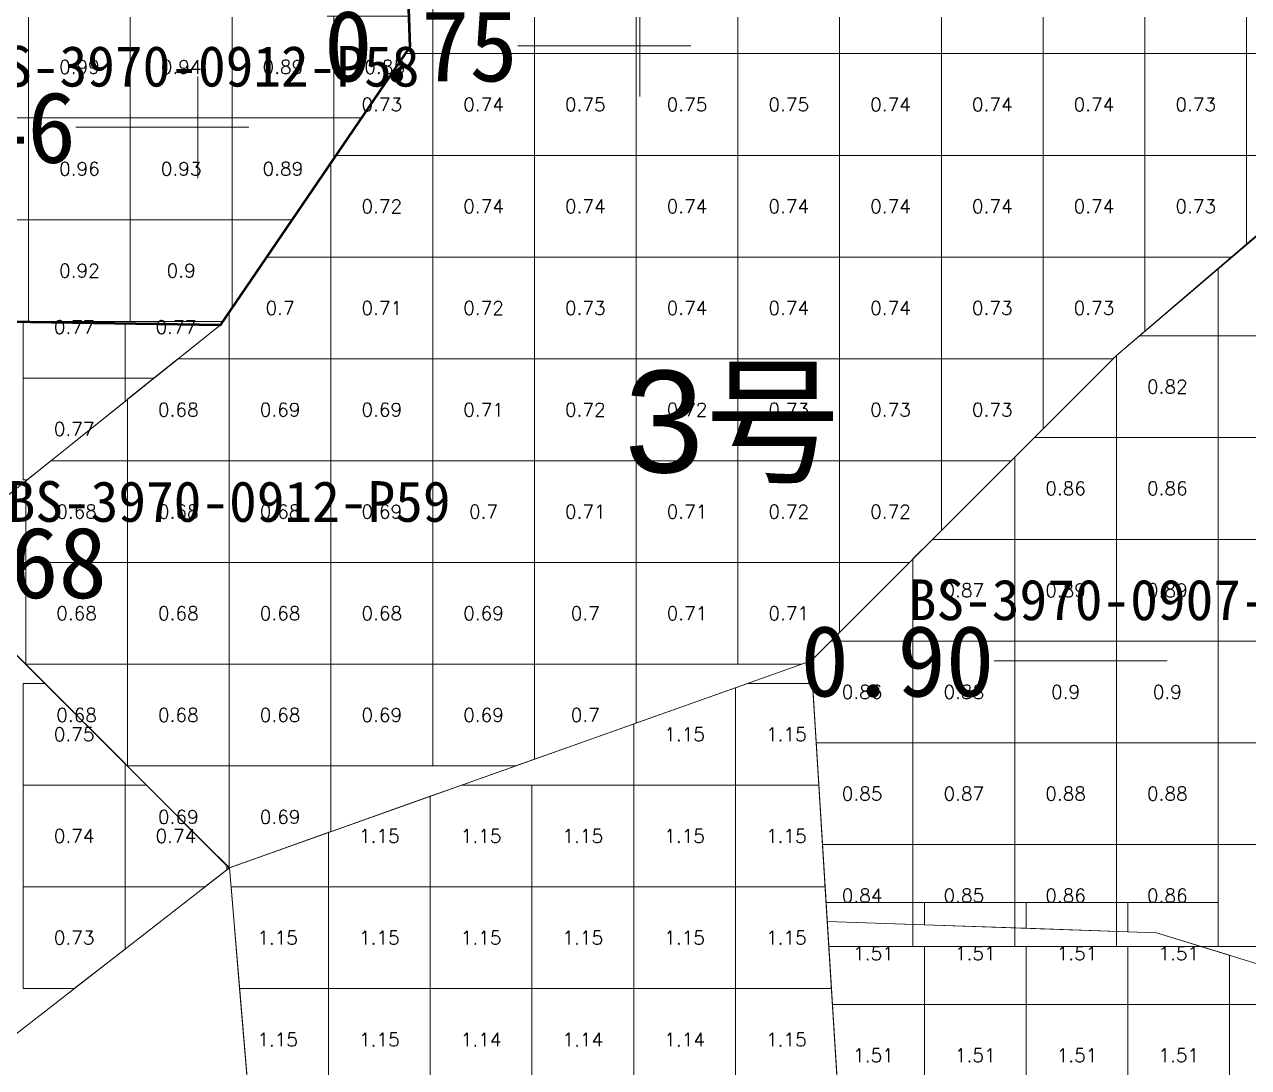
# Model space of a CAD drawing. Header units: inches. Extents: x 469759 to 470079, y 4349683 to 4349873.
# Drawn here: x 469923.95 to 469935.98, y 4349731.18 to 4349741.43 of the extents above; entities that cross this region are included whole.
import ezdxf
from ezdxf.enums import TextEntityAlignment as Align

# ---------------------------------------------------------------- set-up
doc = ezdxf.new("R2010")
doc.units = ezdxf.units.IN
doc.header["$MEASUREMENT"] = 0
for name, color, linetype, lineweight in [('0.500-1.000', 7, 'Continuous', 0), ('1.000-1.500', 7, 'Continuous', 0), ('1.500-3.000', 7, 'Continuous', 0), ('孔口文字', 7, 'Continuous', 0), ('点', 7, 'Continuous', 0), ('爆区方格网', 7, 'Continuous', 0), ('线条', 7, 'Continuous', 0), ('钻孔', 7, 'Continuous', 0)]:
    doc.layers.add(name, color=color, linetype=linetype, lineweight=lineweight)
doc.styles.add('3dmine_textStyle_1', font='txt.shx', dxfattribs={"height": 1, "bigfont": 'gbcbig.shx'})
doc.styles.add('3dmine_textStyle_2', font='arial.ttf', dxfattribs={"height": 1})
doc.styles.add('3dmine_textStyle_3', font='SimSun.ttf', dxfattribs={"height": 1})

msp = doc.modelspace()

# ---------------------------------------------------------------- hatches: boundary and pattern name
at = {"layer": '钻孔', "linetype": 'Continuous', "lineweight": 0, "true_color": 0x00ffff, "extrusion": (0, 1, 0)}
for points in [[(-469931, 3959.611), (-469930, 3959.611), (-469930, 3971.611), (-469931, 3971.611)], [(-469926.962, 3959.754), (-469925.962, 3959.754), (-469925.962, 3971.754), (-469926.962, 3971.754)], [(-469935.683, 3959.598), (-469934.683, 3959.598), (-469934.683, 3971.598), (-469935.683, 3971.598)]]:
    msp.add_hatch(color=4, dxfattribs=at).paths.add_polyline_path(points, flags=0)
at = {"layer": '钻孔', "linetype": 'Continuous', "lineweight": 0, "true_color": 0x808080, "extrusion": (0, 1, 0)}
msp.add_hatch(color=8, dxfattribs=at).paths.add_polyline_path([(-469926.656, 3959.888), (-469925.656, 3959.888), (-469925.656, 3971.888), (-469926.656, 3971.888)], flags=0)

# ---------------------------------------------------------------- linework, layer by layer
at = {"color": 1, "linetype": 'Continuous', "lineweight": 50, "true_color": 0xff0000, "elevation": 3966.246}
msp.add_lwpolyline([(469922.899, 4349749.619), (469930.619, 4349747.744), (469927.588, 4349745.496), (469927.738, 4349741.214), (469925.874, 4349738.479), (469920.687, 4349738.561), (469917.687, 4349735.561), (469916.154, 4349733.088), (469914.024, 4349730.958), (469913.154, 4349730.088), (469912.939, 4349729.926), (469911.939, 4349729.173), (469911.152, 4349728.58), (469909.939, 4349727.367), (469908.939, 4349726.367), (469908.152, 4349725.58), (469906.003, 4349724.058), (469905.903, 4349723.958), (469904.939, 4349722.994), (469903.939, 4349721.994), (469903.003, 4349721.058), (469902.938, 4349715.24)], dxfattribs=at)
at = {"color": 4, "linetype": 'Continuous', "lineweight": 0, "true_color": 0x00ffff, "elevation": 3966.246}
msp.add_lwpolyline([(469909.397, 4349735.816), (469909.188, 4349739.123), (469914.34, 4349740.643), (469919.755, 4349744), (469920.63, 4349744.542), (469923.896, 4349747.734), (469922.899, 4349749.619), (469930.619, 4349747.744), (469927.588, 4349745.496), (469927.738, 4349741.214), (469925.874, 4349738.479), (469920.687, 4349738.561), (469918.084, 4349735.958), (469917.687, 4349735.561), (469916.154, 4349733.088), (469914.313, 4349731.247), (469909.397, 4349735.816)], dxfattribs=at)
at = {"layer": '0.500-1.000', "color": 4, "linetype": 'Continuous', "lineweight": 0, "true_color": 0x00ffff}
for points in [[(469939.684, 4349742.861), (469936.684, 4349739.891), (469934.683, 4349738.179), (469931.996, 4349735.492), (469931.684, 4349735.18), (469925.962, 4349733.145), (469922.962, 4349736.145), (469925.874, 4349738.479), (469926.705, 4349739.699), (469927.738, 4349741.214), (469927.588, 4349745.496), (469930.554, 4349743.449), (469935.352, 4349743.564), (469938.275, 4349745.818), (469939.684, 4349742.861)], [(469948.352, 4349719.25), (469946.493, 4349719.739), (469945.018, 4349720.128), (469946.928, 4349723.214), (469947.006, 4349723.341), (469946.95, 4349723.394), (469945.311, 4349724.961), (469941.381, 4349728.564), (469940.505, 4349729.752), (469939.473, 4349731.151), (469936.853, 4349731.96), (469935.078, 4349732.508), (469931.842, 4349732.619), (469931.683, 4349735.179), (469934.683, 4349738.179), (469935.697, 4349739.041), (469936.613, 4349739.82), (469939.613, 4349742.82), (469941.158, 4349743.706), (469942.755, 4349741.707)], [(469902.938, 4349715.24), (469902.991, 4349718.641), (469905.85, 4349718.712), (469907.908, 4349719.21), (469911.776, 4349720.145), (469912.026, 4349720.376), (469913.975, 4349722.189), (469912.874, 4349723.155), (469911.818, 4349724.082), (469905.264, 4349722.716), (469904.503, 4349722.558), (469904.876, 4349722.931), (469906.003, 4349724.058), (469908.152, 4349725.58), (469911.152, 4349728.58), (469912.241, 4349729.4), (469913.154, 4349730.088), (469916.154, 4349733.088), (469916.815, 4349734.154), (469917.687, 4349735.561), (469920.687, 4349738.561), (469925.874, 4349738.479)], [(469925.874, 4349738.479), (469922.963, 4349736.144), (469925.761, 4349733.349), (469925.965, 4349733.146), (469921.112, 4349729.369), (469922.115, 4349728.463), (469923.665, 4349727.062), (469923.534, 4349724.793), (469920.583, 4349723.287), (469919.533, 4349722.521), (469918.022, 4349721.419), (469920.703, 4349719.16), (469924.829, 4349717.94), (469928.233, 4349716.028), (469927.204, 4349715.975), (469921.027, 4349715.653), (469915.764, 4349714.957)]]:
    msp.add_lwpolyline(points, dxfattribs=at)
at = {"layer": '1.000-1.500', "color": 5, "linetype": 'Continuous', "lineweight": 0, "true_color": 0x0000ff}
msp.add_lwpolyline([(469949.512, 4349715.803), (469943.724, 4349715.656), (469941.95, 4349715.712), (469938.431, 4349715.822), (469933.569, 4349715.96), (469932.674, 4349715.972), (469928.233, 4349716.028), (469924.829, 4349717.94), (469923.957, 4349718.198), (469923.368, 4349718.372), (469923.307, 4349723.981), (469922.974, 4349724.507), (469923.534, 4349724.793), (469923.665, 4349727.062), (469925.873, 4349728.943), (469926.289, 4349729.298), (469925.965, 4349733.146), (469931.684, 4349735.18), (469932.001, 4349730.059)], dxfattribs=at)
at = {"layer": '1.500-3.000', "color": 1, "linetype": 'Continuous', "lineweight": 0, "true_color": 0xff0000}
msp.add_lwpolyline([(469935.078, 4349732.508), (469937.928, 4349731.628), (469936.323, 4349726.803), (469934.995, 4349727.245), (469932.001, 4349730.059), (469931.842, 4349732.619), (469935.078, 4349732.508)], dxfattribs=at)
at = {"layer": '点', "color": 138, "linetype": 'Continuous', "lineweight": 0, "true_color": 0x004c4c}
for points, elevation in [([(469930, 4349740.723), (469930, 4349741.723)], 3971.611), ([(469930.5, 4349741.223), (469929.5, 4349741.223)], 3971.611), ([(469925.656, 4349739.922), (469925.656, 4349740.922)], 3971.888), ([(469926.156, 4349740.422), (469925.156, 4349740.422)], 3971.888), ([(469925.962, 4349735.645), (469925.962, 4349736.645)], 3971.754), ([(469926.462, 4349736.145), (469925.462, 4349736.145)], 3971.754), ([(469934.683, 4349734.679), (469934.683, 4349735.679)], 3971.598), ([(469935.183, 4349735.179), (469934.183, 4349735.179)], 3971.598)]:
    msp.add_lwpolyline(points, dxfattribs=dict(at, elevation=elevation))
at = {"layer": '爆区方格网', "color": 4, "linetype": 'Continuous', "lineweight": 0, "true_color": 0x00ffff}
for points, elevation in [([(469928.963, 4349741.146), (469927.963, 4349741.146), (469927.963, 4349742.146), (469928.963, 4349742.146), (469928.963, 4349741.146)], 3971.754), ([(469929.963, 4349741.146), (469928.963, 4349741.146), (469928.963, 4349742.146), (469929.963, 4349742.146), (469929.963, 4349741.146)], 3971.754), ([(469930.963, 4349741.146), (469929.963, 4349741.146), (469929.963, 4349742.146), (469930.963, 4349742.146), (469930.963, 4349741.146)], 3971.754), ([(469931.963, 4349741.146), (469930.963, 4349741.146), (469930.963, 4349742.146), (469931.963, 4349742.146), (469931.963, 4349741.146)], 3971.754), ([(469932.963, 4349741.146), (469931.963, 4349741.146), (469931.963, 4349742.146), (469932.963, 4349742.146), (469932.963, 4349741.146)], 3971.754), ([(469933.963, 4349741.146), (469932.963, 4349741.146), (469932.963, 4349742.146), (469933.963, 4349742.146), (469933.963, 4349741.146)], 3971.754), ([(469934.963, 4349741.146), (469933.963, 4349741.146), (469933.963, 4349742.146), (469934.963, 4349742.146), (469934.963, 4349741.146)], 3971.754), ([(469935.963, 4349741.146), (469934.963, 4349741.146), (469934.963, 4349742.146), (469935.963, 4349742.146), (469935.963, 4349741.146)], 3971.754), ([(469936.963, 4349741.146), (469935.963, 4349741.146), (469935.963, 4349742.146), (469936.963, 4349742.146), (469936.963, 4349741.146)], 3971.754), ([(469923.991, 4349740.514), (469922.991, 4349740.514), (469922.991, 4349741.514), (469923.991, 4349741.514), (469923.991, 4349740.514)], 3964.157), ([(469924.991, 4349740.514), (469923.991, 4349740.514), (469923.991, 4349741.514), (469924.991, 4349741.514), (469924.991, 4349740.514)], 3964.157), ([(469925.991, 4349740.514), (469924.991, 4349740.514), (469924.991, 4349741.514), (469925.991, 4349741.514), (469925.991, 4349740.514)], 3964.157), ([(469926.991, 4349740.514), (469925.991, 4349740.514), (469925.991, 4349741.514), (469926.991, 4349741.514), (469926.991, 4349740.514)], 3964.157), ([(469927.738, 4349741.214), (469927.261, 4349740.514), (469926.991, 4349740.514), (469926.991, 4349741.514), (469927.728, 4349741.514), (469927.738, 4349741.214)], 3964.157), ([(469927.963, 4349740.146), (469927.01, 4349740.146), (469927.692, 4349741.146), (469927.963, 4349741.146), (469927.963, 4349740.146)], 3971.754), ([(469928.963, 4349740.146), (469927.963, 4349740.146), (469927.963, 4349741.146), (469928.963, 4349741.146), (469928.963, 4349740.146)], 3971.754), ([(469929.963, 4349740.146), (469928.963, 4349740.146), (469928.963, 4349741.146), (469929.963, 4349741.146), (469929.963, 4349740.146)], 3971.754), ([(469930.963, 4349740.146), (469929.963, 4349740.146), (469929.963, 4349741.146), (469930.963, 4349741.146), (469930.963, 4349740.146)], 3971.754), ([(469931.963, 4349740.146), (469930.963, 4349740.146), (469930.963, 4349741.146), (469931.963, 4349741.146), (469931.963, 4349740.146)], 3971.754), ([(469932.963, 4349740.146), (469931.963, 4349740.146), (469931.963, 4349741.146), (469932.963, 4349741.146), (469932.963, 4349740.146)], 3971.754), ([(469933.963, 4349740.146), (469932.963, 4349740.146), (469932.963, 4349741.146), (469933.963, 4349741.146), (469933.963, 4349740.146)], 3971.754), ([(469934.963, 4349740.146), (469933.963, 4349740.146), (469933.963, 4349741.146), (469934.963, 4349741.146), (469934.963, 4349740.146)], 3971.754), ([(469935.963, 4349740.146), (469934.963, 4349740.146), (469934.963, 4349741.146), (469935.963, 4349741.146), (469935.963, 4349740.146)], 3971.754), ([(469936.963, 4349740.167), (469936.941, 4349740.146), (469935.963, 4349740.146), (469935.963, 4349741.146), (469936.963, 4349741.146), (469936.963, 4349740.167)], 3971.754), ([(469923.991, 4349739.514), (469922.991, 4349739.514), (469922.991, 4349740.514), (469923.991, 4349740.514), (469923.991, 4349739.514)], 3964.157), ([(469924.991, 4349739.514), (469923.991, 4349739.514), (469923.991, 4349740.514), (469924.991, 4349740.514), (469924.991, 4349739.514)], 3964.157), ([(469925.991, 4349739.514), (469924.991, 4349739.514), (469924.991, 4349740.514), (469925.991, 4349740.514), (469925.991, 4349739.514)], 3964.157), ([(469926.991, 4349740.118), (469926.579, 4349739.514), (469925.991, 4349739.514), (469925.991, 4349740.514), (469926.991, 4349740.514), (469926.991, 4349740.118)], 3964.157), ([(469927.963, 4349739.146), (469926.963, 4349739.146), (469926.963, 4349740.077), (469927.01, 4349740.146), (469927.963, 4349740.146), (469927.963, 4349739.146)], 3971.754), ([(469928.963, 4349739.146), (469927.963, 4349739.146), (469927.963, 4349740.146), (469928.963, 4349740.146), (469928.963, 4349739.146)], 3971.754), ([(469929.963, 4349739.146), (469928.963, 4349739.146), (469928.963, 4349740.146), (469929.963, 4349740.146), (469929.963, 4349739.146)], 3971.754), ([(469930.963, 4349739.146), (469929.963, 4349739.146), (469929.963, 4349740.146), (469930.963, 4349740.146), (469930.963, 4349739.146)], 3971.754), ([(469931.963, 4349739.146), (469930.963, 4349739.146), (469930.963, 4349740.146), (469931.963, 4349740.146), (469931.963, 4349739.146)], 3971.754), ([(469932.963, 4349739.146), (469931.963, 4349739.146), (469931.963, 4349740.146), (469932.963, 4349740.146), (469932.963, 4349739.146)], 3971.754), ([(469933.963, 4349739.146), (469932.963, 4349739.146), (469932.963, 4349740.146), (469933.963, 4349740.146), (469933.963, 4349739.146)], 3971.754), ([(469934.963, 4349739.146), (469933.963, 4349739.146), (469933.963, 4349740.146), (469934.963, 4349740.146), (469934.963, 4349739.146)], 3971.754), ([(469935.963, 4349739.274), (469935.813, 4349739.146), (469934.963, 4349739.146), (469934.963, 4349740.146), (469935.963, 4349740.146), (469935.963, 4349739.274)], 3971.754), ([(469923.991, 4349738.514), (469923.684, 4349738.514), (469922.991, 4349738.525), (469922.991, 4349739.514), (469923.991, 4349739.514), (469923.991, 4349738.514)], 3964.157), ([(469924.991, 4349738.514), (469923.991, 4349738.514), (469923.991, 4349739.514), (469924.991, 4349739.514), (469924.991, 4349738.514)], 3964.157), ([(469925.991, 4349738.651), (469925.897, 4349738.514), (469924.991, 4349738.514), (469924.991, 4349739.514), (469925.991, 4349739.514), (469925.991, 4349738.651)], 3964.157), ([(469936.684, 4349738.373), (469935.684, 4349738.373), (469935.684, 4349739.03), (469935.697, 4349739.041), (469936.087, 4349739.373), (469936.684, 4349739.373), (469936.684, 4349738.373)], 3971.438), ([(469926.963, 4349738.146), (469925.963, 4349738.146), (469925.963, 4349738.61), (469926.328, 4349739.146), (469926.963, 4349739.146), (469926.963, 4349738.146)], 3971.754), ([(469927.963, 4349738.146), (469926.963, 4349738.146), (469926.963, 4349739.146), (469927.963, 4349739.146), (469927.963, 4349738.146)], 3971.754), ([(469928.963, 4349738.146), (469927.963, 4349738.146), (469927.963, 4349739.146), (469928.963, 4349739.146), (469928.963, 4349738.146)], 3971.754), ([(469929.963, 4349738.146), (469928.963, 4349738.146), (469928.963, 4349739.146), (469929.963, 4349739.146), (469929.963, 4349738.146)], 3971.754), ([(469930.963, 4349738.146), (469929.963, 4349738.146), (469929.963, 4349739.146), (469930.963, 4349739.146), (469930.963, 4349738.146)], 3971.754), ([(469931.963, 4349738.146), (469930.963, 4349738.146), (469930.963, 4349739.146), (469931.963, 4349739.146), (469931.963, 4349738.146)], 3971.754), ([(469932.963, 4349738.146), (469931.963, 4349738.146), (469931.963, 4349739.146), (469932.963, 4349739.146), (469932.963, 4349738.146)], 3971.754), ([(469933.963, 4349738.146), (469932.963, 4349738.146), (469932.963, 4349739.146), (469933.963, 4349739.146), (469933.963, 4349738.146)], 3971.754), ([(469934.963, 4349738.419), (469934.683, 4349738.179), (469934.649, 4349738.146), (469933.963, 4349738.146), (469933.963, 4349739.146), (469934.963, 4349739.146), (469934.963, 4349738.419)], 3971.754), ([(469924.939, 4349738.494), (469924.939, 4349737.958), (469923.939, 4349737.958), (469923.939, 4349738.51), (469924.939, 4349738.494)], 3972.002), ([(469925.874, 4349738.479), (469925.224, 4349737.958), (469924.939, 4349737.958), (469924.939, 4349738.494), (469925.874, 4349738.479)], 3972.002), ([(469935.684, 4349737.373), (469934.684, 4349737.373), (469934.684, 4349738.18), (469934.911, 4349738.373), (469935.684, 4349738.373), (469935.684, 4349737.373)], 3971.438), ([(469936.684, 4349737.373), (469935.684, 4349737.373), (469935.684, 4349738.373), (469936.684, 4349738.373), (469936.684, 4349737.373)], 3971.438), ([(469925.963, 4349737.146), (469924.963, 4349737.146), (469924.963, 4349737.749), (469925.458, 4349738.146), (469925.963, 4349738.146), (469925.963, 4349737.146)], 3971.754), ([(469926.963, 4349737.146), (469925.963, 4349737.146), (469925.963, 4349738.146), (469926.963, 4349738.146), (469926.963, 4349737.146)], 3971.754), ([(469927.963, 4349737.146), (469926.963, 4349737.146), (469926.963, 4349738.146), (469927.963, 4349738.146), (469927.963, 4349737.146)], 3971.754), ([(469928.963, 4349737.146), (469927.963, 4349737.146), (469927.963, 4349738.146), (469928.963, 4349738.146), (469928.963, 4349737.146)], 3971.754), ([(469929.963, 4349737.146), (469928.963, 4349737.146), (469928.963, 4349738.146), (469929.963, 4349738.146), (469929.963, 4349737.146)], 3971.754), ([(469930.963, 4349737.146), (469929.963, 4349737.146), (469929.963, 4349738.146), (469930.963, 4349738.146), (469930.963, 4349737.146)], 3971.754), ([(469931.963, 4349737.146), (469930.963, 4349737.146), (469930.963, 4349738.146), (469931.963, 4349738.146), (469931.963, 4349737.146)], 3971.754), ([(469932.963, 4349737.146), (469931.963, 4349737.146), (469931.963, 4349738.146), (469932.963, 4349738.146), (469932.963, 4349737.146)], 3971.754), ([(469933.963, 4349737.459), (469933.649, 4349737.146), (469932.963, 4349737.146), (469932.963, 4349738.146), (469933.963, 4349738.146), (469933.963, 4349737.459)], 3971.754), ([(469924.939, 4349737.729), (469923.978, 4349736.958), (469923.939, 4349736.958), (469923.939, 4349737.958), (469924.939, 4349737.958), (469924.939, 4349737.729)], 3972.002), ([(469934.684, 4349736.373), (469933.684, 4349736.373), (469933.684, 4349737.18), (469933.877, 4349737.373), (469934.684, 4349737.373), (469934.684, 4349736.373)], 3971.438), ([(469935.684, 4349736.373), (469934.684, 4349736.373), (469934.684, 4349737.373), (469935.684, 4349737.373), (469935.684, 4349736.373)], 3971.438), ([(469936.684, 4349736.373), (469935.684, 4349736.373), (469935.684, 4349737.373), (469936.684, 4349737.373), (469936.684, 4349736.373)], 3971.438), ([(469924.963, 4349736.146), (469923.963, 4349736.146), (469923.963, 4349736.947), (469924.21, 4349737.146), (469924.963, 4349737.146), (469924.963, 4349736.146)], 3971.754), ([(469925.963, 4349736.146), (469924.963, 4349736.146), (469924.963, 4349737.146), (469925.963, 4349737.146), (469925.963, 4349736.146)], 3971.754), ([(469926.963, 4349736.146), (469925.963, 4349736.146), (469925.963, 4349737.146), (469926.963, 4349737.146), (469926.963, 4349736.146)], 3971.754), ([(469927.963, 4349736.146), (469926.963, 4349736.146), (469926.963, 4349737.146), (469927.963, 4349737.146), (469927.963, 4349736.146)], 3971.754), ([(469928.963, 4349736.146), (469927.963, 4349736.146), (469927.963, 4349737.146), (469928.963, 4349737.146), (469928.963, 4349736.146)], 3971.754), ([(469929.963, 4349736.146), (469928.963, 4349736.146), (469928.963, 4349737.146), (469929.963, 4349737.146), (469929.963, 4349736.146)], 3971.754), ([(469930.963, 4349736.146), (469929.963, 4349736.146), (469929.963, 4349737.146), (469930.963, 4349737.146), (469930.963, 4349736.146)], 3971.754), ([(469931.963, 4349736.146), (469930.963, 4349736.146), (469930.963, 4349737.146), (469931.963, 4349737.146), (469931.963, 4349736.146)], 3971.754), ([(469932.963, 4349736.459), (469932.649, 4349736.146), (469931.963, 4349736.146), (469931.963, 4349737.146), (469932.963, 4349737.146), (469932.963, 4349736.459)], 3971.754), ([(469933.684, 4349735.373), (469932.684, 4349735.373), (469932.684, 4349736.18), (469932.877, 4349736.373), (469933.684, 4349736.373), (469933.684, 4349735.373)], 3971.438), ([(469934.684, 4349735.373), (469933.684, 4349735.373), (469933.684, 4349736.373), (469934.684, 4349736.373), (469934.684, 4349735.373)], 3971.438), ([(469935.684, 4349735.373), (469934.684, 4349735.373), (469934.684, 4349736.373), (469935.684, 4349736.373), (469935.684, 4349735.373)], 3971.438), ([(469936.684, 4349735.373), (469935.684, 4349735.373), (469935.684, 4349736.373), (469936.684, 4349736.373), (469936.684, 4349735.373)], 3971.438), ([(469923.963, 4349735.146), (469923.961, 4349735.146), (469922.963, 4349736.144), (469922.963, 4349736.145), (469922.963, 4349736.146), (469923.963, 4349736.146), (469923.963, 4349735.146)], 3971.754), ([(469924.963, 4349735.146), (469923.963, 4349735.146), (469923.963, 4349736.146), (469924.963, 4349736.146), (469924.963, 4349735.146)], 3971.754), ([(469925.963, 4349735.146), (469924.963, 4349735.146), (469924.963, 4349736.146), (469925.963, 4349736.146), (469925.963, 4349735.146)], 3971.754), ([(469926.963, 4349735.146), (469925.963, 4349735.146), (469925.963, 4349736.146), (469926.963, 4349736.146), (469926.963, 4349735.146)], 3971.754), ([(469927.963, 4349735.146), (469926.963, 4349735.146), (469926.963, 4349736.146), (469927.963, 4349736.146), (469927.963, 4349735.146)], 3971.754), ([(469928.963, 4349735.146), (469927.963, 4349735.146), (469927.963, 4349736.146), (469928.963, 4349736.146), (469928.963, 4349735.146)], 3971.754), ([(469929.963, 4349735.146), (469928.963, 4349735.146), (469928.963, 4349736.146), (469929.963, 4349736.146), (469929.963, 4349735.146)], 3971.754), ([(469930.963, 4349735.146), (469929.963, 4349735.146), (469929.963, 4349736.146), (469930.963, 4349736.146), (469930.963, 4349735.146)], 3971.754), ([(469931.963, 4349735.459), (469931.684, 4349735.18), (469931.588, 4349735.146), (469930.963, 4349735.146), (469930.963, 4349736.146), (469931.963, 4349736.146), (469931.963, 4349735.459)], 3971.754), ([(469932.684, 4349734.373), (469931.733, 4349734.373), (469931.684, 4349735.163), (469931.684, 4349735.18), (469931.877, 4349735.373), (469932.684, 4349735.373), (469932.684, 4349734.373)], 3971.438), ([(469933.684, 4349734.373), (469932.684, 4349734.373), (469932.684, 4349735.373), (469933.684, 4349735.373), (469933.684, 4349734.373)], 3971.438), ([(469934.684, 4349734.373), (469933.684, 4349734.373), (469933.684, 4349735.373), (469934.684, 4349735.373), (469934.684, 4349734.373)], 3971.438), ([(469935.684, 4349734.373), (469934.684, 4349734.373), (469934.684, 4349735.373), (469935.684, 4349735.373), (469935.684, 4349734.373)], 3971.438), ([(469936.684, 4349734.373), (469935.684, 4349734.373), (469935.684, 4349735.373), (469936.684, 4349735.373), (469936.684, 4349734.373)], 3971.438), ([(469924.963, 4349734.146), (469924.961, 4349734.146), (469923.963, 4349735.144), (469923.963, 4349735.146), (469924.963, 4349735.146), (469924.963, 4349734.146)], 3971.754), ([(469925.963, 4349734.146), (469924.963, 4349734.146), (469924.963, 4349735.146), (469925.963, 4349735.146), (469925.963, 4349734.146)], 3971.754), ([(469926.963, 4349734.146), (469925.963, 4349734.146), (469925.963, 4349735.146), (469926.963, 4349735.146), (469926.963, 4349734.146)], 3971.754), ([(469927.963, 4349734.146), (469926.963, 4349734.146), (469926.963, 4349735.146), (469927.963, 4349735.146), (469927.963, 4349734.146)], 3971.754), ([(469928.963, 4349734.212), (469928.776, 4349734.146), (469927.963, 4349734.146), (469927.963, 4349735.146), (469928.963, 4349735.146), (469928.963, 4349734.212)], 3971.754), ([(469929.963, 4349734.568), (469928.963, 4349734.212), (469928.963, 4349735.146), (469929.963, 4349735.146), (469929.963, 4349734.568)], 3971.754), ([(469924.939, 4349734.17), (469924.939, 4349733.958), (469923.939, 4349733.958), (469923.939, 4349734.958), (469924.15, 4349734.958), (469924.939, 4349734.17)], 3972.002), ([(469932.684, 4349733.373), (469931.795, 4349733.373), (469931.733, 4349734.373), (469932.684, 4349734.373), (469932.684, 4349733.373)], 3971.438), ([(469933.684, 4349733.373), (469932.684, 4349733.373), (469932.684, 4349734.373), (469933.684, 4349734.373), (469933.684, 4349733.373)], 3971.438), ([(469934.684, 4349733.373), (469933.684, 4349733.373), (469933.684, 4349734.373), (469934.684, 4349734.373), (469934.684, 4349733.373)], 3971.438), ([(469935.684, 4349733.373), (469934.684, 4349733.373), (469934.684, 4349734.373), (469935.684, 4349734.373), (469935.684, 4349733.373)], 3971.438), ([(469936.684, 4349733.373), (469935.684, 4349733.373), (469935.684, 4349734.373), (469936.684, 4349734.373), (469936.684, 4349733.373)], 3971.438), ([(469925.963, 4349733.146), (469925.961, 4349733.146), (469924.963, 4349734.144), (469924.963, 4349734.146), (469925.963, 4349734.146), (469925.963, 4349733.146)], 3971.754), ([(469926.963, 4349733.501), (469925.965, 4349733.146), (469925.963, 4349733.146), (469925.963, 4349734.146), (469926.963, 4349734.146), (469926.963, 4349733.501)], 3971.754), ([(469924.939, 4349732.958), (469923.939, 4349732.958), (469923.939, 4349733.958), (469924.939, 4349733.958), (469924.939, 4349732.958)], 3972.002), ([(469925.761, 4349733.349), (469925.939, 4349733.171), (469925.939, 4349733.125), (469925.724, 4349732.958), (469924.939, 4349732.958), (469924.939, 4349733.958), (469925.151, 4349733.958), (469925.761, 4349733.349)], 3972.002), ([(469932.684, 4349732.373), (469931.857, 4349732.373), (469931.842, 4349732.619), (469931.795, 4349733.373), (469932.684, 4349733.373), (469932.684, 4349732.373)], 3971.438), ([(469933.684, 4349732.373), (469932.684, 4349732.373), (469932.684, 4349733.373), (469933.684, 4349733.373), (469933.684, 4349732.373)], 3971.438), ([(469934.684, 4349732.373), (469933.684, 4349732.373), (469933.684, 4349733.373), (469934.684, 4349733.373), (469934.684, 4349732.373)], 3971.438), ([(469935.684, 4349732.373), (469934.684, 4349732.373), (469934.684, 4349733.373), (469935.684, 4349733.373), (469935.684, 4349732.373)], 3971.438), ([(469936.684, 4349732.373), (469935.684, 4349732.373), (469935.684, 4349733.373), (469936.684, 4349733.373), (469936.684, 4349732.373)], 3971.438), ([(469924.939, 4349732.347), (469924.439, 4349731.958), (469923.939, 4349731.958), (469923.939, 4349732.958), (469924.939, 4349732.958), (469924.939, 4349732.347)], 3972.002)]:
    msp.add_lwpolyline(points, dxfattribs=dict(at, elevation=elevation))
at = {"layer": '爆区方格网', "color": 5, "linetype": 'Continuous', "lineweight": 0, "true_color": 0x0000ff, "elevation": 3972.167}
for points in [[(469930.939, 4349733.958), (469929.939, 4349733.958), (469929.939, 4349734.559), (469930.939, 4349734.915), (469930.939, 4349733.958)], [(469931.759, 4349733.958), (469930.939, 4349733.958), (469930.939, 4349734.915), (469931.06, 4349734.958), (469931.697, 4349734.958), (469931.759, 4349733.958)], [(469928.939, 4349732.958), (469927.939, 4349732.958), (469927.939, 4349733.848), (469928.249, 4349733.958), (469928.939, 4349733.958), (469928.939, 4349732.958)], [(469929.939, 4349732.958), (469928.939, 4349732.958), (469928.939, 4349733.958), (469929.939, 4349733.958), (469929.939, 4349732.958)], [(469930.939, 4349732.958), (469929.939, 4349732.958), (469929.939, 4349733.958), (469930.939, 4349733.958), (469930.939, 4349732.958)], [(469931.821, 4349732.958), (469930.939, 4349732.958), (469930.939, 4349733.958), (469931.759, 4349733.958), (469931.821, 4349732.958)], [(469927.939, 4349732.958), (469926.939, 4349732.958), (469926.939, 4349733.492), (469927.939, 4349733.848), (469927.939, 4349732.958)], [(469926.939, 4349731.958), (469926.065, 4349731.958), (469925.981, 4349732.958), (469926.939, 4349732.958), (469926.939, 4349731.958)], [(469927.939, 4349731.958), (469926.939, 4349731.958), (469926.939, 4349732.958), (469927.939, 4349732.958), (469927.939, 4349731.958)], [(469928.939, 4349731.958), (469927.939, 4349731.958), (469927.939, 4349732.958), (469928.939, 4349732.958), (469928.939, 4349731.958)], [(469929.939, 4349731.958), (469928.939, 4349731.958), (469928.939, 4349732.958), (469929.939, 4349732.958), (469929.939, 4349731.958)], [(469930.939, 4349731.958), (469929.939, 4349731.958), (469929.939, 4349732.958), (469930.939, 4349732.958), (469930.939, 4349731.958)], [(469931.883, 4349731.958), (469930.939, 4349731.958), (469930.939, 4349732.958), (469931.821, 4349732.958), (469931.883, 4349731.958)], [(469926.939, 4349730.958), (469926.149, 4349730.958), (469926.065, 4349731.958), (469926.939, 4349731.958), (469926.939, 4349730.958)], [(469927.939, 4349730.958), (469926.939, 4349730.958), (469926.939, 4349731.958), (469927.939, 4349731.958), (469927.939, 4349730.958)], [(469928.939, 4349730.958), (469927.939, 4349730.958), (469927.939, 4349731.958), (469928.939, 4349731.958), (469928.939, 4349730.958)], [(469929.939, 4349730.958), (469928.939, 4349730.958), (469928.939, 4349731.958), (469929.939, 4349731.958), (469929.939, 4349730.958)], [(469930.939, 4349730.958), (469929.939, 4349730.958), (469929.939, 4349731.958), (469930.939, 4349731.958), (469930.939, 4349730.958)], [(469931.939, 4349731.06), (469931.939, 4349730.958), (469930.939, 4349730.958), (469930.939, 4349731.958), (469931.883, 4349731.958), (469931.939, 4349731.06)]]:
    msp.add_lwpolyline(points, dxfattribs=at)
at = {"layer": '爆区方格网', "color": 1, "linetype": 'Continuous', "lineweight": 0, "true_color": 0xff0000, "elevation": 3971.457}
for points in [[(469932.796, 4349732.586), (469931.842, 4349732.619), (469931.83, 4349732.804), (469932.796, 4349732.804), (469932.796, 4349732.586)], [(469933.796, 4349732.552), (469932.796, 4349732.586), (469932.796, 4349732.804), (469933.796, 4349732.804), (469933.796, 4349732.552)], [(469934.796, 4349732.517), (469933.796, 4349732.552), (469933.796, 4349732.804), (469934.796, 4349732.804), (469934.796, 4349732.517)], [(469935.684, 4349732.373), (469935.515, 4349732.373), (469935.078, 4349732.508), (469934.796, 4349732.517), (469934.796, 4349732.804), (469935.684, 4349732.804), (469935.684, 4349732.373)], [(469932.796, 4349731.804), (469931.892, 4349731.804), (469931.857, 4349732.373), (469932.796, 4349732.373), (469932.796, 4349731.804)], [(469933.796, 4349731.804), (469932.796, 4349731.804), (469932.796, 4349732.373), (469933.796, 4349732.373), (469933.796, 4349731.804)], [(469934.796, 4349731.804), (469933.796, 4349731.804), (469933.796, 4349732.373), (469934.796, 4349732.373), (469934.796, 4349731.804)], [(469935.796, 4349732.286), (469935.796, 4349731.804), (469934.796, 4349731.804), (469934.796, 4349732.373), (469935.515, 4349732.373), (469935.796, 4349732.286)], [(469932.796, 4349730.804), (469931.955, 4349730.804), (469931.892, 4349731.804), (469932.796, 4349731.804), (469932.796, 4349730.804)], [(469933.796, 4349730.804), (469932.796, 4349730.804), (469932.796, 4349731.804), (469933.796, 4349731.804), (469933.796, 4349730.804)], [(469934.796, 4349730.804), (469933.796, 4349730.804), (469933.796, 4349731.804), (469934.796, 4349731.804), (469934.796, 4349730.804)], [(469935.796, 4349730.804), (469934.796, 4349730.804), (469934.796, 4349731.804), (469935.796, 4349731.804), (469935.796, 4349730.804)], [(469936.684, 4349731.373), (469936.796, 4349731.373), (469936.796, 4349730.804), (469935.796, 4349730.804), (469935.796, 4349731.804), (469936.684, 4349731.804), (469936.684, 4349731.373)]]:
    msp.add_lwpolyline(points, dxfattribs=at)
at = {"layer": '线条', "color": 138, "linetype": 'Continuous', "lineweight": 0, "true_color": 0x004c4c}
for points, elevation in [([(469930, 4349741.223), (469930, 4349741.223), (469930, 4349741.223)], 3971.611), ([(469925.656, 4349740.422), (469925.656, 4349740.422), (469925.656, 4349740.422)], 3971.888), ([(469925.962, 4349736.145), (469925.962, 4349736.145), (469925.962, 4349736.145)], 3971.754), ([(469934.683, 4349735.179), (469934.683, 4349735.179), (469934.683, 4349735.179)], 3971.598)]:
    msp.add_lwpolyline(points, dxfattribs=dict(at, elevation=elevation))
at = {"layer": '钻孔', "color": 4, "linetype": 'Continuous', "lineweight": 0, "true_color": 0x00ffff}
for points, elevation in [([(469930, 4349741.223), (469928.8, 4349741.223)], 3971.611), ([(469930, 4349741.223), (469928.8, 4349741.223)], 3959.611), ([(469925.962, 4349736.145), (469924.762, 4349736.145)], 3971.754), ([(469925.962, 4349736.145), (469924.762, 4349736.145)], 3959.754), ([(469934.683, 4349735.179), (469933.483, 4349735.179)], 3971.598), ([(469934.683, 4349735.179), (469933.483, 4349735.179)], 3959.598)]:
    msp.add_lwpolyline(points, dxfattribs=dict(at, elevation=elevation))
at = {"layer": '钻孔', "color": 8, "linetype": 'Continuous', "lineweight": 0, "true_color": 0x808080}
for elevation in [3971.888, 3959.888]:
    msp.add_lwpolyline([(469925.656, 4349740.422), (469924.456, 4349740.422)], dxfattribs=dict(at, elevation=elevation))

# ---------------------------------------------------------------- texts
at = {"color": 4, "linetype": 'Continuous', "lineweight": 0, "true_color": 0x00ffff, "style": '3dmine_textStyle_1'}
for s, p in [('0.99', (469924.491, 4349741.014, 3964.157)), ('0.94', (469925.491, 4349741.014, 3964.157)), ('0.89', (469926.491, 4349741.014, 3964.157)), ('0.85', (469927.491, 4349741.014, 3964.157)), ('0.73', (469927.463, 4349740.646, 3971.754)), ('0.74', (469928.463, 4349740.646, 3971.754)), ('0.75', (469929.463, 4349740.646, 3971.754)), ('0.75', (469930.463, 4349740.646, 3971.754)), ('0.75', (469931.463, 4349740.646, 3971.754)), ('0.74', (469932.463, 4349740.646, 3971.754)), ('0.74', (469933.463, 4349740.646, 3971.754)), ('0.74', (469934.463, 4349740.646, 3971.754)), ('0.73', (469935.463, 4349740.646, 3971.754)), ('0.96', (469924.491, 4349740.014, 3964.157)), ('0.93', (469925.491, 4349740.014, 3964.157)), ('0.89', (469926.491, 4349740.014, 3964.157)), ('0.72', (469927.463, 4349739.646, 3971.754)), ('0.74', (469928.463, 4349739.646, 3971.754)), ('0.74', (469929.463, 4349739.646, 3971.754)), ('0.74', (469930.463, 4349739.646, 3971.754)), ('0.74', (469931.463, 4349739.646, 3971.754)), ('0.74', (469932.463, 4349739.646, 3971.754)), ('0.74', (469933.463, 4349739.646, 3971.754)), ('0.74', (469934.463, 4349739.646, 3971.754)), ('0.73', (469935.463, 4349739.646, 3971.754)), ('0.92', (469924.491, 4349739.014, 3964.157)), ('0.9', (469925.491, 4349739.014, 3964.157)), ('0.7', (469926.463, 4349738.646, 3971.754)), ('0.71', (469927.463, 4349738.646, 3971.754)), ('0.72', (469928.463, 4349738.646, 3971.754)), ('0.73', (469929.463, 4349738.646, 3971.754)), ('0.74', (469930.463, 4349738.646, 3971.754)), ('0.74', (469931.463, 4349738.646, 3971.754)), ('0.74', (469932.463, 4349738.646, 3971.754)), ('0.73', (469933.463, 4349738.646, 3971.754)), ('0.73', (469934.463, 4349738.646, 3971.754)), ('0.77', (469924.439, 4349738.458, 3972.002)), ('0.77', (469925.439, 4349738.458, 3972.002)), ('0.82', (469935.184, 4349737.873, 3971.438)), ('0.68', (469925.463, 4349737.646, 3971.754)), ('0.69', (469926.463, 4349737.646, 3971.754)), ('0.69', (469927.463, 4349737.646, 3971.754)), ('0.71', (469928.463, 4349737.646, 3971.754)), ('0.72', (469929.463, 4349737.646, 3971.754)), ('0.72', (469930.463, 4349737.646, 3971.754)), ('0.73', (469931.463, 4349737.646, 3971.754)), ('0.73', (469932.463, 4349737.646, 3971.754)), ('0.73', (469933.463, 4349737.646, 3971.754)), ('0.77', (469924.439, 4349737.458, 3972.002)), ('0.86', (469934.184, 4349736.873, 3971.438)), ('0.86', (469935.184, 4349736.873, 3971.438)), ('0.68', (469924.463, 4349736.646, 3971.754)), ('0.68', (469925.463, 4349736.646, 3971.754)), ('0.68', (469926.463, 4349736.646, 3971.754)), ('0.69', (469927.463, 4349736.646, 3971.754)), ('0.7', (469928.463, 4349736.646, 3971.754)), ('0.71', (469929.463, 4349736.646, 3971.754)), ('0.71', (469930.463, 4349736.646, 3971.754)), ('0.72', (469931.463, 4349736.646, 3971.754)), ('0.72', (469932.463, 4349736.646, 3971.754)), ('0.87', (469933.184, 4349735.873, 3971.438)), ('0.89', (469934.184, 4349735.873, 3971.438)), ('0.89', (469935.184, 4349735.873, 3971.438)), ('0.68', (469924.463, 4349735.646, 3971.754)), ('0.68', (469925.463, 4349735.646, 3971.754)), ('0.68', (469926.463, 4349735.646, 3971.754)), ('0.68', (469927.463, 4349735.646, 3971.754)), ('0.69', (469928.463, 4349735.646, 3971.754)), ('0.7', (469929.463, 4349735.646, 3971.754)), ('0.71', (469930.463, 4349735.646, 3971.754)), ('0.71', (469931.463, 4349735.646, 3971.754)), ('0.86', (469932.184, 4349734.873, 3971.438)), ('0.88', (469933.184, 4349734.873, 3971.438)), ('0.9', (469934.184, 4349734.873, 3971.438)), ('0.9', (469935.184, 4349734.873, 3971.438)), ('0.68', (469924.463, 4349734.646, 3971.754)), ('0.68', (469925.463, 4349734.646, 3971.754)), ('0.68', (469926.463, 4349734.646, 3971.754)), ('0.69', (469927.463, 4349734.646, 3971.754)), ('0.69', (469928.463, 4349734.646, 3971.754)), ('0.7', (469929.463, 4349734.646, 3971.754)), ('0.75', (469924.439, 4349734.458, 3972.002)), ('0.85', (469932.184, 4349733.873, 3971.438)), ('0.87', (469933.184, 4349733.873, 3971.438)), ('0.88', (469934.184, 4349733.873, 3971.438)), ('0.88', (469935.184, 4349733.873, 3971.438)), ('0.69', (469925.463, 4349733.646, 3971.754)), ('0.69', (469926.463, 4349733.646, 3971.754)), ('0.74', (469924.439, 4349733.458, 3972.002)), ('0.74', (469925.439, 4349733.458, 3972.002)), ('0.84', (469932.184, 4349732.873, 3971.438)), ('0.85', (469933.184, 4349732.873, 3971.438)), ('0.86', (469934.184, 4349732.873, 3971.438)), ('0.86', (469935.184, 4349732.873, 3971.438)), ('0.73', (469924.439, 4349732.458, 3972.002))]:
    msp.add_text(s, height=0.1333, dxfattribs=at).set_placement(p, align=Align.MIDDLE_CENTER)
at = {"color": 7, "linetype": 'Continuous', "lineweight": 0, "style": '3dmine_textStyle_2'}
msp.add_text('3号', height=1, dxfattribs=at).set_placement((469929.849, 4349737.03, 1986.424))
at = {"color": 5, "linetype": 'Continuous', "lineweight": 0, "true_color": 0x0000ff, "style": '3dmine_textStyle_1'}
for s, p in [('1.15', (469930.439, 4349734.458, 3972.167)), ('1.15', (469931.439, 4349734.458, 3972.167)), ('1.15', (469927.439, 4349733.458, 3972.167)), ('1.15', (469928.439, 4349733.458, 3972.167)), ('1.15', (469929.439, 4349733.458, 3972.167)), ('1.15', (469930.439, 4349733.458, 3972.167)), ('1.15', (469931.439, 4349733.458, 3972.167)), ('1.15', (469926.439, 4349732.458, 3972.167)), ('1.15', (469927.439, 4349732.458, 3972.167)), ('1.15', (469928.439, 4349732.458, 3972.167)), ('1.15', (469929.439, 4349732.458, 3972.167)), ('1.15', (469930.439, 4349732.458, 3972.167)), ('1.15', (469931.439, 4349732.458, 3972.167)), ('1.15', (469926.439, 4349731.458, 3972.167)), ('1.15', (469927.439, 4349731.458, 3972.167)), ('1.14', (469928.439, 4349731.458, 3972.167)), ('1.14', (469929.439, 4349731.458, 3972.167)), ('1.14', (469930.439, 4349731.458, 3972.167)), ('1.15', (469931.439, 4349731.458, 3972.167))]:
    msp.add_text(s, height=0.1333, dxfattribs=at).set_placement(p, align=Align.MIDDLE_CENTER)
at = {"color": 1, "linetype": 'Continuous', "lineweight": 0, "true_color": 0xff0000, "style": '3dmine_textStyle_1'}
for p in [(469932.296, 4349732.304, 3971.457), (469933.296, 4349732.304, 3971.457), (469934.296, 4349732.304, 3971.457), (469935.296, 4349732.304, 3971.457), (469932.296, 4349731.304, 3971.457), (469933.296, 4349731.304, 3971.457), (469934.296, 4349731.304, 3971.457), (469935.296, 4349731.304, 3971.457)]:
    msp.add_text('1.51', height=0.1333, dxfattribs=at).set_placement(p, align=Align.MIDDLE_CENTER)
at = {"layer": '孔口文字', "color": 138, "linetype": 'Continuous', "lineweight": 0, "true_color": 0x004c4c, "style": '3dmine_textStyle_3'}
for s, p in [('BS-3970-0912-P58', (469925.656, 4349740.822, 3971.888)), ('BS-3970-0912-P59', (469925.962, 4349736.545, 3971.754)), ('BS-3970-0907-P4', (469934.683, 4349735.579, 3971.598))]:
    msp.add_text(s, height=0.4, dxfattribs=at).set_placement(p, align=Align.CENTER)
at = {"layer": '钻孔', "color": 4, "linetype": 'Continuous', "lineweight": 0, "true_color": 0x00ffff, "style": '3dmine_textStyle_3'}
for s, p in [('0.75', (469928.8, 4349741.223, 3971.611)), ('0.68', (469924.762, 4349736.145, 3971.754)), ('0.90', (469933.483, 4349735.179, 3971.598))]:
    msp.add_text(s, height=0.7, dxfattribs=at).set_placement(p, align=Align.MIDDLE_RIGHT)
at = {"layer": '钻孔', "color": 8, "linetype": 'Continuous', "lineweight": 0, "true_color": 0x808080, "style": '3dmine_textStyle_3'}
msp.add_text('0.46', height=0.7, dxfattribs=at).set_placement((469924.456, 4349740.422, 3971.888), align=Align.MIDDLE_RIGHT)

doc.saveas('drawing.dxf')
